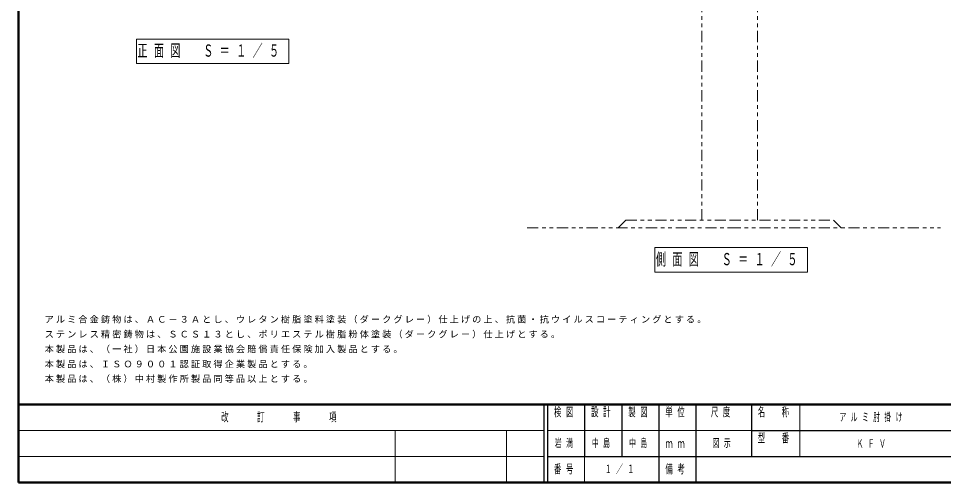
# Model space of a CAD drawing. Units: millimetres on the paper, scale 1:5. Extents: x -385 to 0, y 0 to 267.
# Drawn here: x -385 to -135.8, y 0 to 124.9 of the extents above; entities that cross this region are included whole.
import ezdxf

# ---------------------------------------------------------------- set-up
doc = ezdxf.new("R2010")
doc.units = ezdxf.units.MM
doc.linetypes.add('USER3', pattern=[8, 3, -1, 1, -1, 1, -1])
doc.layers.add('1_5', color=7, linetype='USER3', lineweight=13)
doc.layers.add('図面枠', color=7, linetype='Continuous', lineweight=13)
doc.layers.add('99', color=7, linetype='Continuous')
doc.layers.add('CLASS1', color=7, linetype='Continuous')
doc.styles.add('ＭＳ ゴシック', font='')
doc.styles.get('ＭＳ ゴシック').set_extended_font_data('MS Gothic')

msp = doc.modelspace()

# ---------------------------------------------------------------- linework, layer by layer
at = {"layer": '1_5'}
for p, q in [((-200.929, 70.598), (-200.929, 133.398)), ((-185.929, 70.598), (-185.929, 133.398)), ((-223.429, 68.598), (-221.429, 70.598)), ((-221.429, 70.598), (-193.429, 70.598)), ((-193.429, 70.598), (-165.429, 70.598)), ((-165.429, 70.598), (-163.429, 68.598)), ((-247.968, 68.598), (-193.429, 68.598)), ((-193.429, 68.598), (-136.638, 68.598))]:
    msp.add_line(p, q, dxfattribs=at)
at = {"layer": '1_5', "linetype": 'Continuous'}
for p, q in [((-353.211, 119.389), (-353.211, 112.829)), ((-312.151, 119.389), (-353.211, 119.389)), ((-312.151, 112.829), (-312.151, 119.389)), ((-353.211, 112.829), (-312.151, 112.829)), ((-213.56, 63.231), (-213.56, 56.671)), ((-172.5, 63.231), (-213.56, 63.231)), ((-172.5, 56.671), (-172.5, 63.231)), ((-213.56, 56.671), (-172.5, 56.671))]:
    msp.add_line(p, q, dxfattribs=at)
at = {"layer": '図面枠', "lineweight": 50}
for p, q in [((-385, 267), (-385, 0)), ((-385, 21), (0, 21)), ((-385, 0), (0, 0))]:
    msp.add_line(p, q, dxfattribs=at)
at = {"layer": '図面枠', "color": 211, "lineweight": 25}
for p, q in [((-243.5, 21), (-243.5, 0)), ((-242.5, 21), (-242.5, 0)), ((-232.5, 21), (-232.5, 7)), ((-222.5, 21), (-222.5, 7)), ((-212.5, 21), (-212.5, 0)), ((-202.5, 21), (-202.5, 7)), ((-187.5, 21), (-187.5, 7)), ((-187.5, 14), (-70, 14)), ((-242.5, 7), (0, 7))]:
    msp.add_line(p, q, dxfattribs=at)
at = {"layer": '図面枠'}
for p, q in [((-174.5, 21), (-174.5, 7)), ((-385, 14), (-243.5, 14)), ((-283.5, 14), (-283.5, 0)), ((-253.5, 14), (-253.5, 0)), ((-242.5, 14), (-187.5, 14)), ((-385, 7), (-243.5, 7)), ((-232.5, 7), (-232.5, 0))]:
    msp.add_line(p, q, dxfattribs=at)
at = {"layer": '図面枠', "lineweight": 25}
msp.add_line((-202.5, 7), (-202.5, 0), dxfattribs=at)

# ---------------------------------------------------------------- texts
at = {"layer": '1_5', "char_height": 3.299, "attachment_point": 4, "style": 'ＭＳ ゴシック'}
for s, insert in [('\\T1.64;\\W0.6;正面図\u3000Ｓ＝１／５', (-352.931, 116.109)), ('\\T1.64;\\W0.6;側面図\u3000Ｓ＝１／５', (-213.28, 59.951))]:
    msp.add_mtext(s, dxfattribs=dict(at, insert=insert))
at = {"layer": '99', "char_height": 2.199, "style": 'ＭＳ ゴシック'}
for s, insert, attachment_point in [('\\T1.64;\\W0.6;アルミ肘掛け', (-154.75, 17.5), 5), ('\\T1.64;\\W0.6;岩満', (-237.5, 10.5), 5), ('\\T1.64;\\W0.6;中島', (-227.5, 10.5), 5), ('\\T1.64;\\W0.6;中島', (-217.5, 10.5), 5), ('\\T1.64;\\W0.6;図示', (-195, 10.5), 5), ('\\T1.64;\\W0.6;ＫＦＶ', (-159.25, 10.5), 4), ('\\T1.64;\\W0.6;１／１', (-222.5, 3.5), 5)]:
    msp.add_mtext(s, dxfattribs=dict(at, insert=insert, attachment_point=attachment_point))
at = {"layer": 'CLASS1', "char_height": 1.76, "attachment_point": 7, "style": 'ＭＳ ゴシック'}
for s, insert in [('\\T1.23;アルミ合金鋳物は、ＡＣ－３Ａとし、ウレタン樹脂塗料塗装（ダークグレー）仕上げの上、抗菌・抗ウイルスコーティングとする。', (-377.95, 42.8)), ('\\T1.23;ステンレス精密鋳物は、ＳＣＳ１３とし、ポリエステル樹脂粉体塗装（ダークグレー）仕上げとする。', (-377.95, 38.8)), ('\\T1.23;本製品は、（一社）日本公園施設業協会賠償責任保険加入製品とする。', (-377.95, 34.8)), ('\\T1.23;本製品は、ＩＳＯ９００１認証取得企業製品とする。', (-377.95, 30.8)), ('\\T1.23;本製品は、（株）中村製作所製品同等品以上とする。', (-377.95, 26.8))]:
    msp.add_mtext(s, dxfattribs=dict(at, insert=insert))
at = {"layer": '図面枠', "color": 4, "char_height": 2.346, "style": 'ＭＳ ゴシック'}
for s, insert, attachment_point in [('\\T1.64;\\W0.6;検図', (-237.5, 20.167), 2), ('\\T1.64;\\W0.6;設計', (-227.5, 20.167), 2), ('\\T1.64;\\W0.6;製図', (-217.5, 20.167), 2), ('\\T1.64;\\W0.6;単位', (-207.5, 20.167), 2), ('\\T1.64;\\W0.6;尺度', (-195.25, 20.167), 2), ('\\T1.64;\\W0.6;名\u3000称', (-181, 20.167), 2), ('\\T1.64;\\W0.6;改\u3000\u3000訂\u3000\u3000事\u3000\u3000項', (-314.25, 17.5), 5), ('\\T1.64;\\W0.6;型\u3000番', (-181, 13.167), 2), ('\\T1.64;\\W0.6;ｍｍ', (-207.5, 10.5), 5), ('\\T1.64;\\W0.6;番号', (-237.5, 3.5), 5), ('\\T1.64;\\W0.6;備考', (-207.5, 3.5), 5)]:
    msp.add_mtext(s, dxfattribs=dict(at, insert=insert, attachment_point=attachment_point))

doc.saveas('drawing.dxf')
